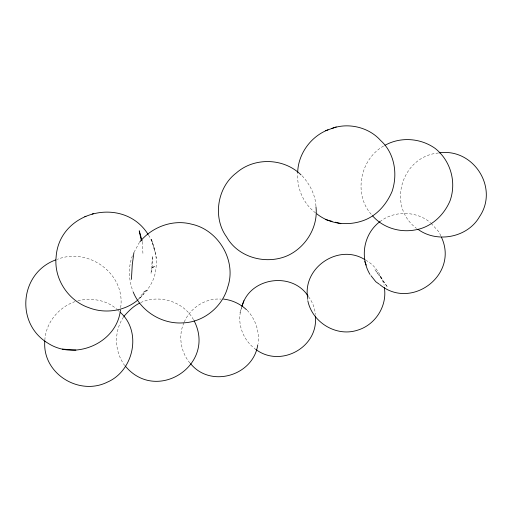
<?xml version="1.0" encoding="UTF-8"?>
<svg xmlns="http://www.w3.org/2000/svg" width="512" height="512" viewBox="0 0 512 512"><rect width="100%" height="100%" fill="white"/><g stroke="black" fill="none" stroke-linecap="round" stroke-linejoin="round"><path stroke-width="0.38" stroke-dasharray="2.56 1.92" d="M152.621 267.923L152.653 255.936L151.002 273.542L152.25 267.936L155.264 265.773L152.25 267.936M241.53 307.84C236.429 322.438 242.669 339.738 255.027 348.768M148.589 235.149C156.083 246.906 158.157 261.958 154.643 275.494C151.802 285.293 145.504 292.826 138.214 299.597M120.659 307.654C125.69 273.696 88.378 247.027 57.267 259.347M44.832 340.115C45.907 322.598 58.746 307.149 75.168 301.555M239.942 312.755L241.83 306.938M183.968 322.726C177.958 335.795 180.787 352.211 189.952 363.04M184.256 321.984C190.317 307.853 205.523 297.875 221.069 299.117M132.41 255.712C128.096 267.072 128.589 280.006 132.998 291.341M134.022 252.294L139.386 242.419M138.31 299.379L144.269 291.392L147.578 290.138L144.595 291.437L142.47 295.68L138.432 299.456M123.501 317.05C113.747 331.558 114.323 351.456 124.71 365.523M379.942 221.632C394.387 210.342 416.666 210.829 430.541 222.771M383.59 146.054C359.789 159.437 352.992 195.117 372.115 215.264M140.685 302.573C159.475 293.971 184.013 301.568 193.677 320.09M77.914 300.749C91.29 297.51 106.637 299.936 116.96 309.363M438.483 152.992C401.811 156.198 386.266 205.824 416.538 228.397M144.269 291.392L144.595 291.437M365.67 260.166C375.462 265.299 381.152 275.021 384.134 285.363M315.597 212.902C303.469 203.936 296.768 188.205 297.683 173.261M117.523 309.869L119.206 311.386M431.104 223.328L439.072 232.077L441.05 236.39M302.195 175.846C309.658 184.058 315.424 194.848 315.936 206.061M247.162 310.234C255.507 319.232 259.539 331.238 258.202 343.462M308.544 296.723C312.282 301.862 315.149 308.102 315.238 314.522M152.038 241.408L151.565 239.552L154.874 251.411M151.565 239.552L156.614 258.234M142.342 241.824L142.976 254.342M307.75 298.611L307.814 300.096M380.73 276.998L375.008 269.818L387.59 287.238L380.73 276.998"/><path stroke-width="0.77" d="M44.819 340.864C42.022 373.363 78.886 396.307 107.366 382.131C133.587 370.88 142.227 331.866 120.333 312.403M131.418 279.366L132.275 264.602L133.888 252.685M120.435 310.029C116.96 343.002 75.123 361.043 47.834 343.11C15.021 323.354 19.84 272.922 55.789 259.878M257.773 344.877C253.19 375.878 210.445 388.358 190.515 363.584M308.109 296.134C292.134 271.206 249.587 277.376 242.067 306.208M241.99 306.419L243.846 300.73M139.853 241.888C151.93 226.95 172.851 219.117 191.578 224.173C218.406 229.843 236.742 260.742 227.789 286.88C222.618 306.726 203.558 322.31 182.938 322.874C162.08 324.333 141.088 311.437 133.229 292.064M123.853 316.403C128.384 311.379 133.139 306.24 139.347 303.296M137.85 299.994C124.576 311.29 104.691 314.022 88.666 307.616C68.166 300.634 53.773 278.688 56.115 257.018C59.181 210.63 123.814 195.296 148.166 234.522M379.942 221.632C363.725 233.786 359.584 257.133 369.997 274.451M327.994 129.843C310.752 136.518 298.118 154.022 297.683 172.499M384.909 145.338C400.563 136.557 420.525 138.042 435.117 148.378C450.694 160.672 456.71 182.208 450.035 200.826C443.885 215.36 431.104 227.36 415.206 229.926C399.866 232.845 382.944 227.789 372.621 215.872M92.109 214.061L93.696 213.485M331.379 128.666C347.917 122.221 368.755 127.13 380.525 140.39C394.65 152.96 397.958 174.112 392.032 191.546C386.925 203.405 378.195 214.125 366.189 219.443C350.24 226.304 330.49 224.934 316.8 213.824M325.613 130.707L336.256 126.918M84.806 216.634L85.914 216.256M439.2 152.864C473.427 147.853 499.13 187.898 479.526 216.685C467.648 237.6 437.024 243.443 417.888 229.235M62.483 349.107L75.885 350.093M223.443 299.085C232.019 300.006 240.243 303.859 246.541 309.741M325.274 219.475L332.07 221.331M335.309 222.189L340.845 223.699M365.018 259.725C338.688 242.963 301.92 267.763 307.75 298.611M379.693 284.512C411.155 310.899 459.168 274.72 441.376 237.114M379.053 284.051L375.834 281.766L370.97 275.674M301.056 174.912C283.936 157.946 254.374 156.986 236.326 172.954C217.203 187.258 212.518 217.658 226.598 236.928C238.278 257.83 266.541 265.094 287.866 255.514C305.939 247.078 318.33 226.874 315.974 206.835M255.642 349.274C280.32 368.262 318.899 347.341 315.309 316.019M125.293 366.067C156.742 403.936 216.627 364.691 194.093 320.749M364.806 261.504L366.246 265.088M307.846 300.845C312.307 322.451 336.314 337.133 357.453 330.214C375.341 325.005 387.437 305.958 384.339 287.616M142.138 241.094L139.232 230.816L141.261 240.282"/></g></svg>
